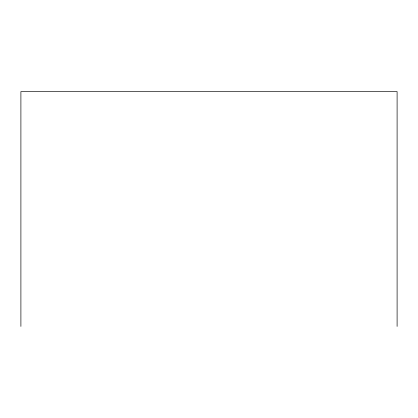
<?xml version="1.0" encoding="UTF-8"?>
<svg xmlns="http://www.w3.org/2000/svg" width="418" height="418" viewBox="0 0 418 418"><rect width="100%" height="100%" fill="white"/><g stroke="black" fill="none" stroke-linecap="round" stroke-linejoin="round"><path stroke-width="0.63" d="M397.1 326.406L397.1 91.594L20.9 91.594L20.9 326.406"/></g></svg>
